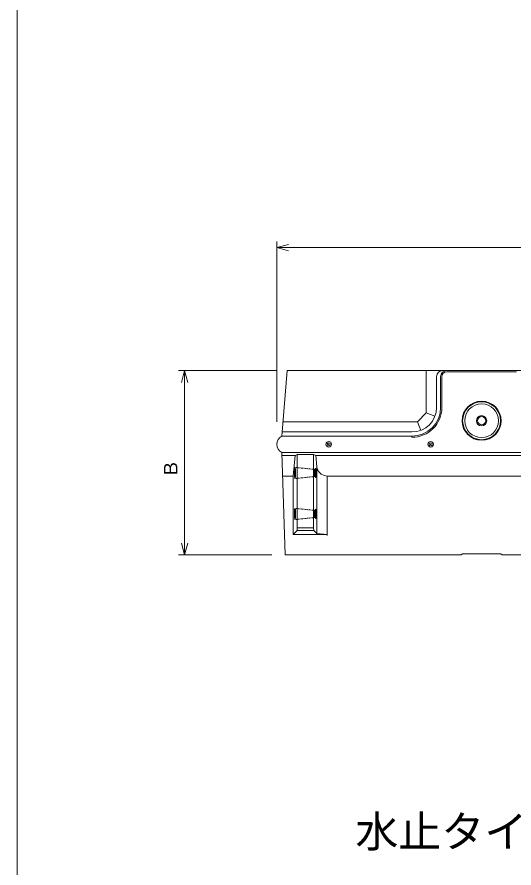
# Model space of a CAD drawing. Units: millimetres, scale not verified. Extents: x -400 to 400, y -275 to 275.
# Drawn here: x -400 to -319.1, y -138.4 to 0 of the extents above; entities that cross this region are included whole.
import ezdxf
from ezdxf.enums import TextEntityAlignment as Align

# ---------------------------------------------------------------- set-up
doc = ezdxf.new("R2010")
doc.units = ezdxf.units.MM
doc.header["$PDMODE"] = 32
doc.header["$PDSIZE"] = 0.5
doc.linetypes.add('DOTTED', pattern=[1.75, 0.25, -1.5])
doc.linetypes.add('USER1', pattern=[0.25, 0.0625, -0.1875])
doc.layers.add('0-0', color=7, linetype='Continuous')
doc.layers.add('0-1_現況線', color=1, linetype='Continuous', lineweight=18)
doc.layers.add('0-3__2-0_', color=3, linetype='Continuous', lineweight=18)
doc.styles.add('ＭＳ ゴシック', font='')
doc.styles.get('ＭＳ ゴシック').set_extended_font_data('MS Gothic')

# ---------------------------------------------------------------- blocks, each defined once
blk = doc.blocks.new('-GLay-0-')
at = {"layer": '0-1_現況線', "color": 7}
blk.add_line((410, 11440), (410, 440), dxfattribs=at)
at = {"layer": '0-1_現況線', "color": 7, "style": 'ＭＳ ゴシック'}
blk.add_text('水止タイプ断面図', height=102.6, dxfattribs=at).set_placement((1511.17, 3207.75), align=Align.BOTTOM_LEFT)
blk = doc.blocks.new('-GLay-2-')
at = {"layer": '0-3__2-0_', "color": 4}
for p, q in [((1255.49, 5209.73), (1255.49, 4623.06)), ((1255.49, 5189.73), (1294.13, 5200.09)), ((1255.49, 5189.73), (7922.16, 5189.73)), ((1255.49, 5189.73), (1294.13, 5179.38)), ((935.49, 4789.73), (1255.49, 4789.73)), ((955.49, 4789.73), (945.14, 4751.1)), ((955.49, 4189.73), (955.49, 4789.73)), ((955.49, 4789.73), (965.85, 4751.1)), ((955.49, 4189.73), (945.14, 4228.37)), ((955.49, 4189.73), (965.85, 4228.37)), ((935.49, 4189.73), (1239.33, 4189.73))]:
    blk.add_line(p, q, dxfattribs=at)
at = {"layer": '0-3__2-0_'}
for p, q in [((1288.83, 4789.73), (1272.16, 4576.4)), ((1288.83, 4789.73), (2555.49, 4789.73)), ((1742.17, 4789.73), (1742.17, 4651.7)), ((1775.49, 4769.73), (1775.49, 4669.73)), ((1788.83, 4769.73), (1788.83, 4669.73)), ((1792.83, 4769.73), (1792.83, 4669.73)), ((2035.49, 4785.73), (1808.83, 4785.73)), ((1713.53, 4623.06), (1742.17, 4651.7)), ((1742.17, 4651.7), (1770.12, 4640.9)), ((1275.81, 4623.06), (1713.53, 4623.06)), ((1713.53, 4623.06), (1724.33, 4595.11)), ((1272.16, 4576.4), (1695.49, 4576.4)), ((1273.2, 4589.73), (1695.49, 4589.73)), ((1695.49, 4572.4), (1695.49, 4576.4)), ((1272.16, 4523.07), (2572.16, 4523.07)), ((1322.16, 4516.4), (1315.49, 4513.07)), ((1322.16, 4516.4), (1322.16, 4277.73)), ((1322.16, 4516.4), (1375.49, 4516.4)), ((1375.49, 4516.4), (1375.49, 4277.73)), ((1375.49, 4516.4), (1382.16, 4513.07)), ((1272.49, 4513.07), (1315.49, 4513.07)), ((1315.49, 4513.07), (1308.83, 4446.4)), ((1382.16, 4513.07), (1385.83, 4476.42)), ((1382.16, 4513.07), (2462.16, 4513.07)), ((1385.83, 4476.42), (1388.21, 4466.94)), ((1385.83, 4476.42), (1385.83, 4259.4)), ((1388.21, 4466.94), (1393.25, 4458.56)), ((1393.25, 4458.56), (1400.49, 4452.01)), ((1274.65, 4446.4), (1308.83, 4446.4)), ((1308.83, 4446.4), (1308.83, 4256.4)), ((1400.49, 4452.01), (1409.33, 4447.83)), ((1409.33, 4447.83), (1418.99, 4446.4)), ((1418.99, 4446.4), (2425.33, 4446.4)), ((1418.99, 4446.4), (1418.99, 4256.4)), ((1308.83, 4256.4), (1321.49, 4269.07)), ((1321.49, 4269.07), (1322.16, 4277.73)), ((1321.49, 4269.07), (1376.16, 4269.07)), ((1322.16, 4277.73), (1375.49, 4277.73)), ((1375.49, 4277.73), (1376.16, 4269.07)), ((1376.16, 4269.07), (1385.83, 4259.4)), ((1308.83, 4256.4), (1418.99, 4256.4)), ((1385.83, 4259.4), (1418.99, 4256.4)), ((1418.99, 4256.4), (1418.99, 4253.4)), ((1855.49, 4189.73), (1859.49, 4193.73)), ((1859.49, 4193.73), (1984.83, 4193.73)), ((1988.83, 4189.73), (1984.83, 4193.73)), ((1988.83, 4189.73), (2561.33, 4189.73))]:
    blk.add_line(p, q, dxfattribs=at)
at = {"layer": '0-3__2-0_', "linetype": 'DOTTED'}
for p, q in [((1314.78, 4474.59), (1378.18, 4468.07)), ((1314.78, 4438.21), (1378.18, 4444.73)), ((1314.78, 4341.25), (1378.18, 4334.73)), ((1314.78, 4304.88), (1378.18, 4311.4))]:
    blk.add_line(p, q, dxfattribs=at)
at = {"layer": '0-3__2-0_', "linetype": 'USER1'}
for p, q in [((1378.18, 4468.07), (1382.16, 4471.4)), ((1378.18, 4444.73), (1382.16, 4441.4)), ((1378.18, 4334.73), (1382.16, 4338.07)), ((1378.18, 4311.4), (1382.16, 4308.07))]:
    blk.add_line(p, q, dxfattribs=at)
at = {"layer": '0-3__2-0_'}
blk.add_lwpolyline([(1272.16, 4523.07), (1282.99, 4189.73), (1855.49, 4189.73)], dxfattribs=at)
for points in [[(1314.78, 4474.59), (1314.45, 4474.31), (1314.13, 4473.49), (1313.84, 4472.15), (1313.57, 4470.33), (1313.33, 4468.09), (1313.14, 4465.49), (1313.01, 4462.62), (1312.92, 4459.56), (1312.89, 4456.4), (1312.92, 4453.24), (1313.01, 4450.18), (1313.14, 4447.31), (1313.33, 4444.71), (1313.57, 4442.47), (1313.84, 4440.65), (1314.13, 4439.31), (1314.45, 4438.49), (1314.78, 4438.21), (1315.11, 4438.49), (1315.43, 4439.31), (1315.72, 4440.65), (1315.99, 4442.47), (1316.23, 4444.71), (1316.41, 4447.31), (1316.55, 4450.18), (1316.64, 4453.24), (1316.67, 4456.4), (1316.64, 4459.56), (1316.55, 4462.62), (1316.41, 4465.49), (1316.23, 4468.09), (1315.99, 4470.33), (1315.72, 4472.15), (1315.43, 4473.49), (1315.11, 4474.31)], [(1382.16, 4471.4), (1381.9, 4471.17), (1381.65, 4470.49), (1381.41, 4469.39), (1381.2, 4467.89), (1381.02, 4466.04), (1380.87, 4463.9), (1380.76, 4461.53), (1380.69, 4459), (1380.67, 4456.4), (1380.69, 4453.79), (1380.76, 4451.27), (1380.87, 4448.9), (1381.02, 4446.76), (1381.2, 4444.91), (1381.41, 4443.41), (1381.65, 4442.3), (1381.9, 4441.63), (1382.16, 4441.4), (1382.42, 4441.63), (1382.67, 4442.3), (1382.91, 4443.41), (1383.12, 4444.91), (1383.3, 4446.76), (1383.45, 4448.9), (1383.56, 4451.27), (1383.63, 4453.79), (1383.65, 4456.4), (1383.63, 4459), (1383.56, 4461.53), (1383.45, 4463.9), (1383.3, 4466.04), (1383.12, 4467.89), (1382.91, 4469.39), (1382.67, 4470.49), (1382.42, 4471.17)], [(1314.78, 4341.25), (1314.45, 4340.98), (1314.13, 4340.16), (1313.84, 4338.82), (1313.57, 4337), (1313.33, 4334.76), (1313.14, 4332.16), (1313.01, 4329.29), (1312.92, 4326.22), (1312.89, 4323.07), (1312.92, 4319.91), (1313.01, 4316.85), (1313.14, 4313.97), (1313.33, 4311.37), (1313.57, 4309.13), (1313.84, 4307.31), (1314.13, 4305.97), (1314.45, 4305.15), (1314.78, 4304.88), (1315.11, 4305.15), (1315.43, 4305.97), (1315.72, 4307.31), (1315.99, 4309.13), (1316.23, 4311.37), (1316.41, 4313.97), (1316.55, 4316.85), (1316.64, 4319.91), (1316.67, 4323.07), (1316.64, 4326.22), (1316.55, 4329.29), (1316.41, 4332.16), (1316.23, 4334.76), (1315.99, 4337), (1315.72, 4338.82), (1315.43, 4340.16), (1315.11, 4340.98)], [(1382.16, 4338.07), (1381.9, 4337.84), (1381.65, 4337.16), (1381.41, 4336.06), (1381.2, 4334.56), (1381.02, 4332.71), (1380.87, 4330.57), (1380.76, 4328.2), (1380.69, 4325.67), (1380.67, 4323.07), (1380.69, 4320.46), (1380.76, 4317.94), (1380.87, 4315.57), (1381.02, 4313.42), (1381.2, 4311.58), (1381.41, 4310.08), (1381.65, 4308.97), (1381.9, 4308.29), (1382.16, 4308.07), (1382.42, 4308.29), (1382.67, 4308.97), (1382.91, 4310.08), (1383.12, 4311.58), (1383.3, 4313.42), (1383.45, 4315.57), (1383.56, 4317.94), (1383.63, 4320.46), (1383.65, 4323.07), (1383.63, 4325.67), (1383.56, 4328.2), (1383.45, 4330.57), (1383.3, 4332.71), (1383.12, 4334.56), (1382.91, 4336.06), (1382.67, 4337.16), (1382.42, 4337.84)]]:
    blk.add_lwpolyline(points, close=True, dxfattribs=at)
at = {"layer": '0-3__2-0_', "linetype": 'USER1'}
for points in [[(1378.18, 4468.07), (1377.98, 4467.89), (1377.78, 4467.36), (1377.6, 4466.5), (1377.43, 4465.34), (1377.29, 4463.9), (1377.18, 4462.23), (1377.09, 4460.39), (1377.04, 4458.43), (1377.02, 4456.4), (1377.04, 4454.37), (1377.09, 4452.41), (1377.18, 4450.57), (1377.29, 4448.9), (1377.43, 4447.46), (1377.6, 4446.3), (1377.78, 4445.44), (1377.98, 4444.91), (1378.18, 4444.73), (1378.38, 4444.91), (1378.58, 4445.44), (1378.76, 4446.3), (1378.93, 4447.46), (1379.07, 4448.9), (1379.19, 4450.57), (1379.27, 4452.41), (1379.32, 4454.37), (1379.34, 4456.4), (1379.32, 4458.43), (1379.27, 4460.39), (1379.19, 4462.23), (1379.07, 4463.9), (1378.93, 4465.34), (1378.76, 4466.5), (1378.58, 4467.36), (1378.38, 4467.89)], [(1378.18, 4334.73), (1377.98, 4334.56), (1377.78, 4334.03), (1377.6, 4333.17), (1377.43, 4332), (1377.29, 4330.57), (1377.18, 4328.9), (1377.09, 4327.06), (1377.04, 4325.09), (1377.02, 4323.07), (1377.04, 4321.04), (1377.09, 4319.08), (1377.18, 4317.23), (1377.29, 4315.57), (1377.43, 4314.13), (1377.6, 4312.96), (1377.78, 4312.1), (1377.98, 4311.58), (1378.18, 4311.4), (1378.38, 4311.58), (1378.58, 4312.1), (1378.76, 4312.96), (1378.93, 4314.13), (1379.07, 4315.57), (1379.19, 4317.23), (1379.27, 4319.08), (1379.32, 4321.04), (1379.34, 4323.07), (1379.32, 4325.09), (1379.27, 4327.06), (1379.19, 4328.9), (1379.07, 4330.57), (1378.93, 4332), (1378.76, 4333.17), (1378.58, 4334.03), (1378.38, 4334.56)]]:
    blk.add_lwpolyline(points, close=True, dxfattribs=at)
at = {"layer": '0-3__2-0_'}
for centre, radius in [((1922.16, 4626.4), 63.67), ((1922.16, 4626.4), 61.67), ((1922.16, 4626.4), 55), ((1922.16, 4626.4), 16.67), ((1922.16, 4626.4), 13.33), ((1424.66, 4549.73), 9), ((1756.33, 4549.73), 9)]:
    blk.add_circle(centre, radius, dxfattribs=at)
for centre, radius, start, end in [((1795.49, 4769.73), 20, 90, 180), ((1808.83, 4769.73), 20, 90, 180), ((1808.83, 4769.73), 16, 90, 180), ((1695.49, 4669.73), 80, 270, 0), ((1695.49, 4669.73), 97.33, 270, 0), ((1695.49, 4669.73), 93.33, 270, 0), ((1285.16, 4549.73), 29.67, 115.98923, 244.01077)]:
    blk.add_arc(centre, radius, start, end, dxfattribs=at)
for p in [(1424.66, 4549.73), (1756.33, 4549.73)]:
    blk.add_point(p, dxfattribs=at)
at = {"layer": '0-3__2-0_', "color": 7, "style": 'ＭＳ ゴシック'}
blk.add_text('Ｂ', height=43.99, rotation=90, dxfattribs=at).set_placement((945.49, 4439.73), align=Align.BOTTOM_LEFT)

msp = doc.modelspace()

# ---------------------------------------------------------------- block references
at = {"layer": '0-0', "xscale": 0.05, "yscale": 0.05}
for name in ['-GLay-0-', '-GLay-2-']:
    msp.add_blockref(name, (-420.5, -297), dxfattribs=at)

doc.saveas('drawing.dxf')
